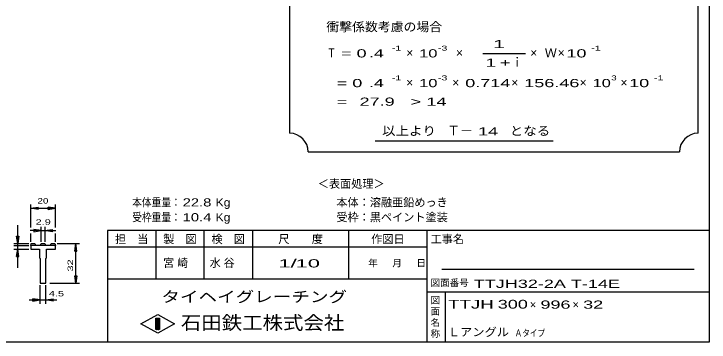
# Model space of a CAD drawing. Units: millimetres, scale not verified, with parts at other scales. Extents: x -1823 to 1731, y -1286 to 1054.
# Drawn here: x -141 to 1731, y -1146 to -264 of the extents above; entities that cross this region are included whole.
import ezdxf
from ezdxf.enums import TextEntityAlignment as Align

# ---------------------------------------------------------------- set-up
doc = ezdxf.new("R2010")
doc.units = ezdxf.units.MM
doc.header["$LTSCALE"] = 10
for name, color, linetype, lineweight in [('0_2', 150, 'Continuous', 25), ('22', 2, 'Continuous', 25), ('32', 4, 'Continuous', 25)]:
    doc.layers.add(name, color=color, linetype=linetype, lineweight=lineweight)
doc.styles.add('ベクトル', font='')
doc.styles.get('ベクトル').set_extended_font_data('ベクトル')

msp = doc.modelspace()

# ---------------------------------------------------------------- linework, layer by layer
at = {"layer": '0_2'}
for p, q in [((1731, 1053.5), (1731, -1146.5)), ((1731, -846.5), (111, -846.5)), ((111, -846.5), (111, -1146.5)), ((241, -846.5), (241, -976.5)), ((371, -976.5), (371, -846.5)), ((501, -846.5), (501, -976.5)), ((761, -976.5), (761, -846.5)), ((971, -846.5), (971, -1146.5)), ((971, -891.5), (111, -891.5)), ((1691, -951.5), (1011, -951.5)), ((111, -976.5), (971, -976.5)), ((971, -1011.5), (1731, -1011.5)), ((1021, -1146.5), (1021, -1011.5)), ((201, -1097.5), (246, -1072.5)), ((241, -1082.5), (251, -1082.5)), ((241, -1112.5), (241, -1082.5)), ((241, -1082.5), (243, -1082.5)), ((243, -1082.5), (243, -1112.5)), ((245, -1112.5), (245, -1082.5)), ((245, -1082.5), (247, -1082.5)), ((246, -1072.5), (291, -1097.5)), ((247, -1082.5), (247, -1112.5)), ((249, -1112.5), (249, -1082.5)), ((249, -1082.5), (251, -1082.5)), ((251, -1082.5), (251, -1112.5)), ((251, -1082.5), (251, -1112.5)), ((246, -1122.5), (201, -1097.5)), ((291, -1097.5), (246, -1122.5)), ((251, -1112.5), (241, -1112.5)), ((243, -1112.5), (245, -1112.5)), ((247, -1112.5), (249, -1112.5)), ((1731, -1146.5), (-1729, -1146.5))]:
    msp.add_line(p, q, dxfattribs=at)
at = {"layer": '22', "color": 4}
for p, q in [((601.3, 965.35), (601.3, -584.65)), ((1701.3, -584.65), (1701.3, 965.35)), ((1121.3, -369.65), (1236.3, -369.65)), ((831.3, -604.65), (1311.3, -604.65)), ((651.3, -634.65), (1651.3, -634.65))]:
    msp.add_line(p, q, dxfattribs=at)
for centre, start, end in [((601.3, -634.65), 0, 90), ((1701.3, -634.65), 90, 180)]:
    msp.add_arc(centre, 50, start, end, dxfattribs=at)
at = {"layer": '32'}
for p, q in [((-96, -838.5), (-96, -776.5)), ((-96, -786.5), (-76, -783.5)), ((-76, -789.5), (-76, -783.5)), ((-29.33, -786.5), (-49.33, -783.5)), ((-49.33, -789.5), (-49.33, -783.5)), ((-29.33, -838.5), (-29.33, -776.5)), ((-76, -789.5), (-96, -786.5)), ((-96, -786.5), (-29.33, -786.5)), ((-49.33, -789.5), (-29.33, -786.5)), ((-131, -881.5), (-131, -831.5)), ((-67.5, -876.5), (-67.5, -836.5)), ((-57.83, -836.5), (-57.83, -876.5)), ((-67.5, -846.5), (-97.5, -846.5)), ((-96, -876.5), (-96, -854.5)), ((-67.5, -846.5), (-87.5, -843.5)), ((-87.5, -843.5), (-87.5, -849.5)), ((-87.5, -849.5), (-67.5, -846.5)), ((-67.5, -846.5), (-57.83, -846.5)), ((-57.83, -846.5), (-37.83, -843.5)), ((-37.83, -849.5), (-57.83, -846.5)), ((-57.83, -846.5), (-27.83, -846.5)), ((-37.83, -843.5), (-37.83, -849.5)), ((-29.33, -876.5), (-29.33, -854.5)), ((-131, -881.5), (-134, -861.5)), ((-134, -861.5), (-128, -861.5)), ((-128, -861.5), (-131, -881.5)), ((-141, -881.5), (-101, -881.5)), ((-141, -886.5), (-101, -886.5)), ((-141, -896.5), (-101, -896.5)), ((-134, -916.5), (-131, -896.5)), ((-131, -896.5), (-131, -881.5)), ((-128, -916.5), (-131, -896.5)), ((-131, -946.5), (-131, -896.5)), ((-96, -886.5), (-94.33, -881.5)), ((-96, -886.5), (-96, -896.5)), ((-29.33, -886.5), (-96, -886.5)), ((-96, -896.5), (-71.83, -896.5)), ((-94.33, -881.5), (-84.67, -881.5)), ((-84.67, -881.5), (-83, -886.5)), ((-71.83, -896.5), (-71.83, -919.83)), ((-69.17, -886.5), (-67.5, -881.5)), ((-67.5, -881.5), (-57.83, -881.5)), ((-57.83, -881.5), (-56.17, -886.5)), ((-53.5, -919.83), (-53.5, -896.5)), ((-53.5, -896.5), (-29.33, -896.5)), ((-42.33, -886.5), (-40.67, -881.5)), ((-40.67, -881.5), (-31, -881.5)), ((-31, -881.5), (-29.33, -886.5)), ((-29.33, -896.5), (-29.33, -886.5)), ((-24.33, -881.5), (35.67, -881.5)), ((22.67, -901.5), (25.67, -881.5)), ((28.67, -901.5), (25.67, -881.5)), ((25.67, -988.17), (25.67, -881.5)), ((-134, -916.5), (-128, -916.5)), ((22.67, -901.5), (28.67, -901.5)), ((-71.83, -919.83), (-70.17, -921.5)), ((-70.17, -921.5), (-70.17, -988.17)), ((-55.17, -921.5), (-53.5, -919.83)), ((-55.17, -988.17), (-55.17, -921.5)), ((25.67, -988.17), (22.67, -968.17)), ((22.67, -968.17), (28.67, -968.17)), ((28.67, -968.17), (25.67, -988.17)), ((-70.17, -988.17), (-55.17, -988.17)), ((-44.33, -988.17), (35.67, -988.17)), ((-70.17, -1043.17), (-70.17, -993.17)), ((-55.17, -1043.17), (-55.17, -993.17)), ((-100.17, -1033.17), (-70.17, -1033.17)), ((-70.17, -1033.17), (-90.17, -1030.17)), ((-90.17, -1036.17), (-90.17, -1030.17)), ((-90.17, -1036.17), (-70.17, -1033.17)), ((-70.17, -1033.17), (-55.17, -1033.17)), ((-55.17, -1033.17), (-35.17, -1030.17)), ((-35.17, -1036.17), (-55.17, -1033.17)), ((-55.17, -1033.17), (-25.17, -1033.17)), ((-35.17, -1036.17), (-35.17, -1030.17))]:
    msp.add_line(p, q, dxfattribs=at)
msp.add_circle((-131, -886.5), 1, dxfattribs=at)

# ---------------------------------------------------------------- texts
at = {"layer": '0_2', "style": 'ベクトル'}
for s, height, p in [('担\u3000当', 21.99, (131, -869.5)), ('製\u3000図', 21.99, (261, -869.5)), ('検\u3000図', 21.99, (391, -869.5)), ('尺\u3000\u3000度', 21.99, (571, -869.5)), ('作図日', 21.99, (821, -869.5)), ('工事名', 21.99, (981, -869.5)), ('年', 18.33, (813, -934)), ('月', 18.33, (878, -934)), ('日', 18.33, (943, -934)), ('図面番号', 18.33, (981, -987)), ('図', 18.33, (981, -1034)), ('面', 18.33, (981, -1064)), ('名', 18.33, (981, -1094)), ('称', 18.33, (981, -1124))]:
    msp.add_text(s, height=height, dxfattribs=at).set_placement(p, align=Align.MIDDLE_LEFT)
at = {"layer": '0_2', "color": 222, "style": 'ベクトル'}
for s, height, width, p in [('タイヘイグレーチング', 29.33, 1.25, (256, -1024.5)), ('石田鉄工株式会社', 36.66, 1.1, (308.5, -1094.5))]:
    msp.add_text(s, height=height, dxfattribs=dict(at, width=width)).set_placement(p, align=Align.MIDDLE_LEFT)
at = {"layer": '22', "style": 'ベクトル'}
for s, height, width, p in [('衝撃係数考慮の場合', 24.19, 1.05, (700.3, -298.15)), ('-1', 13.2, 1.65, (876.3, -355.65)), ('-3', 13.2, 1.65, (1000.3, -355.65)), ('-1', 13.2, 1.65, (1413.3, -355.65)), ('Ｔ', 24.19, 0.75, (701.3, -368.15)), (' = 0', 21.99, 1.65, (726.3, -369.65)), (' .4 ', 21.99, 1.65, (801.3, -369.65)), ('10', 21.99, 1.5, (950.3, -369.65)), (' 10 ', 21.99, 1.65, (1333.3, -369.65)), ('-1', 13.2, 1.65, (876.3, -435.65)), ('-3', 13.2, 1.65, (1000.3, -435.65)), ('3', 13.2, 1.5, (1467.3, -435.65)), ('-1', 13.2, 1.65, (1582.3, -435.65)), ('  = 0', 21.99, 1.65, (701.3, -449.65)), (' .4 ', 21.99, 1.65, (801.3, -449.65)), ('10', 21.99, 1.5, (950.3, -449.65)), ('0.714', 21.99, 1.65, (1074.3, -449.65)), ('156.46', 21.99, 1.65, (1233.3, -449.65)), ('10', 21.99, 1.5, (1417.3, -449.65)), (' 10 ', 21.99, 1.65, (1502.3, -449.65)), ('  =', 21.99, 1.65, (701.3, -499.65)), (' 27.9', 21.99, 1.65, (776.3, -499.65)), ('>', 21.99, 1.7, (926.3, -499.65)), (' 14 ', 21.99, 1.65, (956.3, -499.65)), ('以上より\u3000', 24.19, 1.1, (850.3, -578.15)), (' 14 ', 21.99, 1.65, (1095.3, -579.65)), ('となる', 24.19, 1.1, (1194.3, -578.15)), ('本体重量：', 21.99, 0.85, (177.3, -770.65)), (' 22.8', 21.99, 1.35, (302.3, -770.65)), ('Kg', 21.99, 1.1, (402.3, -770.65)), ('受枠重量：', 21.99, 0.85, (177.3, -810.65)), (' 10.4', 21.99, 1.35, (302.3, -810.65)), ('Kg', 21.99, 1.1, (402.3, -810.65)), ('1/', 21.99, 2, (571.3, -934.65)), (' 10 ', 21.99, 2, (601.3, -934.65)), ('TTJH32-2A T-14E                ', 21.99, 1.65, (1097.3, -989.65)), ('TTJH', 23.46, 1.6, (1028.3, -1044.65)), (' 300 ', 23.46, 1.55, (1148.3, -1044.65)), (' 996 ', 21.99, 1.65, (1263.3, -1045.65)), (' 32 ', 21.99, 1.65, (1378.3, -1045.65)), ('Ｌアングル', 21.99, 1.1, (1027.3, -1119.65)), ('Ａタイプ', 18.33, 0.8, (1207.3, -1122.15))]:
    msp.add_text(s, height=height, dxfattribs=dict(at, width=width)).set_placement(p, align=Align.MIDDLE_LEFT)
for s, height, p in [('×', 24.19, (915.3, -368.15)), ('×', 24.19, (1049.3, -368.15)), ('×', 24.19, (1249.3, -368.15)), ('Ｗ', 24.19, (1288.3, -368.15)), ('×', 24.19, (1323.3, -368.15)), ('ｉ', 24.19, (1197.8, -393.15)), ('×', 24.19, (915.3, -448.15)), ('×', 24.19, (1039.3, -448.15)), ('×', 24.19, (1198.3, -448.15)), ('×', 24.19, (1382.3, -448.15)), ('×', 24.19, (1492.3, -448.15)), ('Ｔ－', 25.66, (1025.3, -577.15)), ('＜表面処理＞', 21.99, (677.3, -720.65)), ('本体：', 21.99, (727.3, -770.65)), ('溶融亜鉛めっき', 21.99, (817.3, -770.65)), ('受枠：', 21.99, (727.3, -810.65)), ('黒ペイント塗装', 21.99, (817.3, -810.65)), ('×', 21.99, (1248.3, -1045.65)), ('×', 21.99, (1363.3, -1045.65))]:
    msp.add_text(s, height=height, dxfattribs=at).set_placement(p, align=Align.MIDDLE_LEFT)
at = {"layer": '22', "char_height": 21.99, "attachment_point": 4, "style": 'ベクトル'}
for s, insert in [('\\T1.25;\\W2;\\~1\\~', (1128.8, -344.65)), ('\\T1.33;\\W1.75;1+', (1128.8, -394.65)), ('\\T1.25;宮崎\u3000', (260.8, -934.65)), ('\\T1.25;水谷\u3000', (385.8, -934.65))]:
    msp.add_mtext(s, dxfattribs=dict(at, insert=insert))
at = {"layer": '32', "color": 2, "style": 'ベクトル'}
for s, width, p in [('20', 1.35, (-77.67, -766.5)), ('2.9', 1.5, (-82.67, -823.5)), (' 4.5 ', 1.5, (-55.17, -1016.17))]:
    msp.add_text(s, height=14.66, dxfattribs=dict(at, width=width)).set_placement(p, align=Align.MIDDLE_LEFT)
at = {"layer": '32', "color": 2, "style": 'ベクトル', "width": 1.5}
msp.add_text(' 32 ', height=14.66, rotation=90, dxfattribs=at).set_placement((10.67, -964.83), align=Align.MIDDLE_LEFT)

doc.saveas('drawing.dxf')
